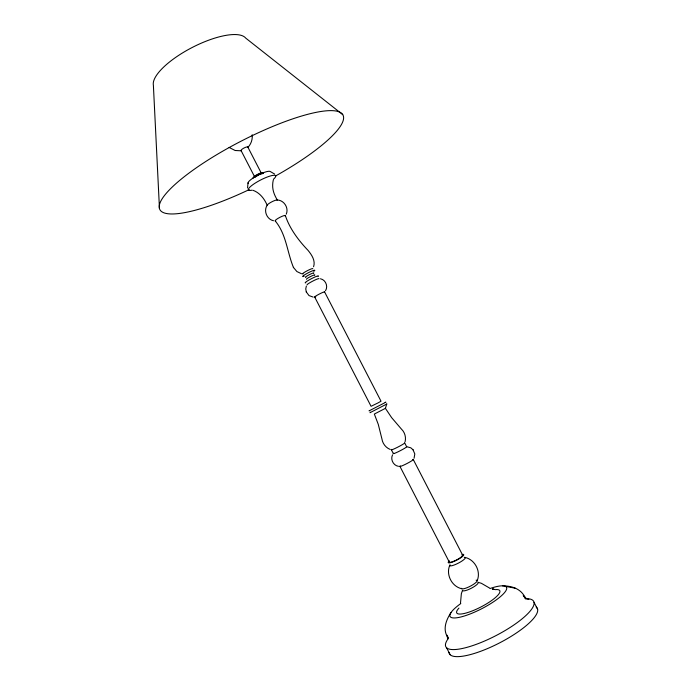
<?xml version="1.0" encoding="UTF-8"?>
<svg xmlns="http://www.w3.org/2000/svg" width="691" height="691" viewBox="0 0 691 691"><rect width="100%" height="100%" fill="white"/><g stroke="black" fill="none" stroke-linecap="round" stroke-linejoin="round"><path stroke-width="1.04" d="M447.63 639.115L447.146 635.219L448.191 637.957C442.257 629.864 446.006 620.138 451.007 612.563M247.559 188.021L248.017 182.916M405.09 441.765C406.248 437.248 404.788 432.195 401.367 429.025L391.607 417.606L385.379 408.286M273.316 179.893C271.468 187.848 273.671 194.067 277.35 200.044A5.77 1.071 -27.3 0 0 271.883 201.798A5.77 1.071 -27.3 0 0 267.158 205.279C263.331 210.867 266.89 219.418 273.506 220.731M460.482 603.226L461.363 593.681L462.538 590.287A8.758 1.961 -27.3 0 0 471.366 588.222A8.758 1.961 -27.3 0 0 477.93 582.288L481.359 583.29L489.625 588.084M313.567 266.778C315.657 260.654 311.736 254.893 308.039 250.367C298.46 240.416 289.512 228.298 285.435 215.747M306.372 286.031L305.742 288.942L306.355 292.094M286.238 214.193C289.08 207.827 283.871 199.906 276.901 199.967M449.703 565.402C445.764 574.722 451.854 586.573 461.743 588.732M477.17 580.716C481.195 571.371 474.916 559.632 465.086 557.421M386.753 403.95L385.431 408.329L374.341 414.056L378.279 424.386L381.916 438.88C382.555 443.553 385.82 447.751 390.225 449.452M392.557 454.833C390.182 459.429 393.378 465.604 398.5 466.33M414.056 458.28L414.816 453.961L413.011 449.737M325.496 290.756C328.355 286.368 325.668 279.751 320.469 278.784M447.803 639.305L448.278 638.527M386.839 404.002L370.013 412.7L370.488 412.259M369.555 410.454L369.072 410.877L385.906 402.179L385.172 402.387M324.554 291.852L381.026 401.212L378.098 402.87L371.067 406.308L314.707 297.061M241.081 150.802L235.13 150.5L229.118 147.433M406.584 446.68L410.825 447.82L413.192 449.936M313.178 297.095L309.007 295.575L306.234 291.844M493.815 589.302L492.363 589.052L494.246 589.423L492.683 589.06M526.119 598.294L523.234 595.642L525.739 598.743C521.601 589.06 512.731 585.908 502.461 585.821M505.501 586.374L515.201 588.179M525.074 598.639L528.848 599.399M301.552 273.766L296.871 271.537L293.373 267.331M253.01 190.31C259.894 192.789 264.575 198.965 267.279 205.529M274.69 174.097L270.25 171.515A12.585 2.678 -27.3 0 0 256.724 175.825A12.585 2.678 -27.3 0 0 248.337 183.538M342.71 114.602L245.711 38.1A52.015 17.422 -27.3 0 0 192.729 47.213A52.015 17.422 -27.3 0 0 153.385 85.278L159.466 208.535M275.251 220.973C286.376 234.318 287.033 251.93 293.528 267.642M534.039 602.327L537.615 609.237M404.719 442.991L406.688 446.801A7.541 0.587 -27.3 0 1 398.612 451.543A7.541 0.587 -27.3 0 1 393.697 453.184M413.287 459.567L462.728 555.305M247.793 146.984L261.034 172.638M241.133 150.673L254.849 177.259M391.356 449.737L393.317 453.546M399.899 466.295L449.202 561.887M446.611 647.812L450.178 654.74M252.189 134.771C252.699 139.418 251.066 144.229 247.749 147.546A3.826 0.933 -27.3 0 0 244.078 147.978A3.826 0.933 -27.3 0 0 241.47 150.768M249.304 189.567A103.028 23.494 -27.3 0 1 168.414 190.915A103.028 23.494 -27.3 0 1 322.317 111.286A103.028 23.494 -27.3 0 1 275.631 175.937M464.326 557.326A8.75 1.728 -27.3 0 1 458.409 563.105A8.75 1.728 -27.3 0 1 450.022 564.754M462.78 554.329A8.75 1.702 -27.3 0 1 460.897 557.672A8.75 1.702 -27.3 0 1 450.826 562.578A8.75 1.702 -27.3 0 1 449.305 560.893M461.864 554.908A7.575 1.468 -27.3 0 1 456.725 559.874A7.575 1.468 -27.3 0 1 449.478 561.334M412.605 459.524A7.541 0.691 -27.3 0 1 406.99 463.514A7.541 0.691 -27.3 0 1 400.262 465.907M404.624 442.879A7.541 0.561 -27.3 0 1 397.498 447.276A7.541 0.561 -27.3 0 1 391.737 449.383M495.136 589.639A24.22 5.822 -27.3 0 1 494.1 598.665A24.22 5.822 -27.3 0 1 465.794 613.098A24.22 5.822 -27.3 0 1 458.954 608.089M476.108 580.146A8.758 1.943 -27.3 0 1 471.331 585.657A8.758 1.943 -27.3 0 1 461.502 588.283M305.785 282.818A7.515 0.786 -27.3 0 1 311.555 278.628A7.515 0.786 -27.3 0 1 318.093 276.478M306.493 279.285A4.751 0.51 -27.3 0 1 311.019 276.314A4.751 0.51 -27.3 0 1 314.612 275.251M307.158 284.865A6.729 0.682 -27.3 0 1 312.816 281.082A6.729 0.682 -27.3 0 1 319.017 278.767M315.778 296.776A5.614 0.492 -27.3 0 1 315.83 296.033A5.614 0.492 -27.3 0 1 322.179 292.673A5.614 0.492 -27.3 0 1 324.286 292.267M305.819 277.29A4.751 0.518 -27.3 0 1 309.456 274.621A4.751 0.518 -27.3 0 1 313.602 273.291M304.118 276.288A6.824 0.751 -27.3 0 1 304.437 274.975A6.824 0.751 -27.3 0 1 312.66 270.751A6.824 0.751 -27.3 0 1 313.714 271.347M303.004 273.947A5.787 0.656 -27.3 0 1 306.752 271.01A5.787 0.656 -27.3 0 1 312.79 268.73M275.7 221.025A5.778 0.976 -27.3 0 1 279.898 217.337A5.778 0.976 -27.3 0 1 285.176 216.153M490.118 588.473A31.76 7.636 -27.3 0 1 501.96 595.288A31.76 7.636 -27.3 0 1 458.954 617.409A31.76 7.636 -27.3 0 1 460.811 603.545M526.801 598.648A49.45 13.06 -27.3 0 1 496.293 635.444A49.45 13.06 -27.3 0 1 447.258 640.021M536.181 607.018A49.467 13.423 -27.3 0 1 500.025 642.665A49.467 13.423 -27.3 0 1 448.986 652.39M255.843 175.894A3.835 0.821 -27.3 0 1 257.406 174.901M258.304 174.443A3.835 0.821 -27.3 0 1 259.185 174.054M260.006 173.761A3.835 0.821 -27.3 0 1 260.697 173.571M253.174 178.183A5.77 1.244 -27.3 0 1 257.683 174.287A5.77 1.244 -27.3 0 1 263.34 172.966M255.152 177.103A5.77 1.235 -27.3 0 1 258.866 174.927M260.196 174.339A5.77 1.235 -27.3 0 1 263.245 173.527M252.085 190.172A15.349 3.179 -27.3 0 1 251.809 185.473A15.349 3.179 -27.3 0 1 270.345 175.972A15.349 3.179 -27.3 0 1 273.567 179.15"/></g></svg>
